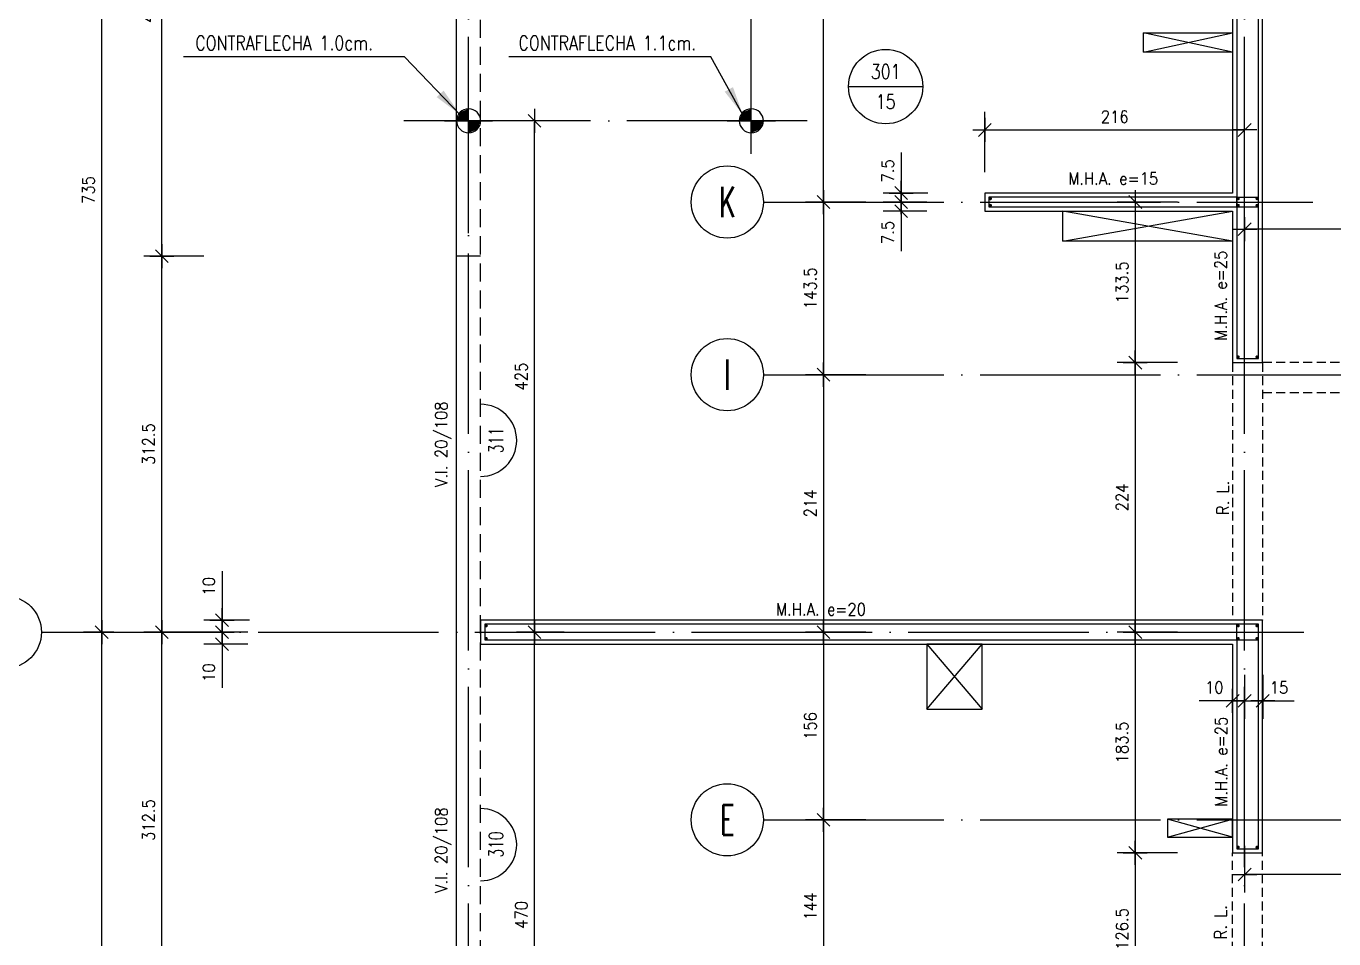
# Model space of a CAD drawing. Extents: x 2734 to 11344, y 4059 to 11529.
# Drawn here: x 3334 to 4421, y 5429 to 6187 of the extents above; entities that cross this region are included whole.
import ezdxf
from ezdxf.enums import TextEntityAlignment as Align

# ---------------------------------------------------------------- set-up
doc = ezdxf.new("R2010")
doc.units = 0
doc.header["$LTSCALE"] = 60
doc.header["$PDMODE"] = 1
for name, pattern in [('EJES', [3, 2.5, -0.25, 0, -0.25]), ('HIDDEN', [0.375, 0.25, -0.125]), ('HIDDEN2', [0.1875, 0.125, -0.0625])]:
    doc.linetypes.add(name, pattern=pattern)
doc.layers.get('0').update_dxf_attribs({"linetype": 'CONTINUOUS'})
doc.layers.get('DEFPOINTS').update_dxf_attribs({"linetype": 'CONTINUOUS'})
for name, color, linetype in [('COTAS', 3, 'CONTINUOUS'), ('CRUCES', 9, 'CONTINUOUS'), ('EJES', 1, 'EJES'), ('MALLA', 1, 'CONTINUOUS'), ('MUROS', 4, 'CONTINUOUS'), ('REFUERZOS', 3, 'HIDDEN2'), ('SHAFT', 1, 'CONTINUOUS'), ('TEXTO', 3, 'CONTINUOUS'), ('TEXTOS', 2, 'CONTINUOUS'), ('VIGAS', 2, 'CONTINUOUS')]:
    doc.layers.add(name, color=color, linetype=linetype)
doc.layers.add('RLA-LOSAS', color=3, linetype='CONTINUOUS', lineweight=9)
doc.styles.add('COTAS', font='romans.shx', dxfattribs={"width": 0.9})
doc.styles.add('ROMANS', font='romans.shx', dxfattribs={"width": 0.9, "height": 10})
doc.dimstyles.new('50', dxfattribs={"dimtxt": 10, "dimasz": 1, "dimexe": 15, "dimexo": 0, "dimgap": 6, "dimtad": 1, "dimdec": 8, "dimdsep": 46, "dimtxsty": 'COTAS', "dimblk": '$COTA$', "dimcen": 0.09, "dimdle": 10, "dimclrd": 256, "dimclre": 256, "dimclrt": 2, "dimadec": 0, "dimazin": 0, "dimtfac": 1, "dimtdec": 8, "dimtmove": 0, "dimatfit": 2, "dimfxl": 35, "dimfxlon": 1, "dimtolj": 1, "dimarcsym": 0})
doc.dimstyles.new('50$7', dxfattribs={"dimtxt": 10, "dimasz": 12, "dimexe": 15, "dimexo": 0, "dimgap": 6, "dimtad": 1, "dimdec": 3, "dimdsep": 46, "dimtxsty": 'COTAS', "dimblk": '$COTA$', "dimcen": 0.09, "dimdle": 10, "dimclrd": 256, "dimclre": 256, "dimclrt": 2, "dimadec": 0, "dimazin": 0, "dimtfac": 1, "dimtdec": 3, "dimtmove": 0, "dimatfit": 2, "dimfxl": 35, "dimfxlon": 1, "dimtolj": 1, "dimarcsym": 0})

# ---------------------------------------------------------------- blocks, each defined once
blk = doc.blocks.new('$COTA$')
at = {"layer": 'COTAS'}
for p, q in [((0, -10), (0, 10)), ((5.303, 5.303), (-5.303, -5.303)), ((10, 0), (-10, 0))]:
    blk.add_line(p, q, dxfattribs=at)
blk = doc.blocks.new('*D15')
at = {"layer": 'COTAS', "lineweight": -2, "transparency": 16777216}
for p, q in [((3396.5, 5683.7), (3411.5, 5683.7)), ((3396.5, 4863.7), (3396.5, 5682.7)), ((3396.5, 4862.7), (3381.5, 4862.7))]:
    blk.add_line(p, q, dxfattribs=at)
at = {"layer": 'DEFPOINTS', "color": 0, "transparency": 16777216}
for p in [(3396.5, 5683.7), (3396.5, 5683.7), (3396.5, 4862.7)]:
    blk.add_point(p, dxfattribs=at)
at = {"layer": 'COTAS', "lineweight": -2, "transparency": 16777216}
for p, rotation in [((3396.5, 5683.7), 90), ((3396.5, 4862.7), 270)]:
    blk.add_blockref('$COTA$', p, dxfattribs=dict(at, rotation=rotation))
at = {"layer": 'COTAS', "color": 2, "transparency": 16777216, "insert": (3385.5, 5273.2), "char_height": 10, "attachment_point": 5, "rotation": 90, "style": 'COTAS'}
blk.add_mtext('\\A1;821', dxfattribs=at)
blk = doc.blocks.new('*D16')
at = {"layer": 'COTAS', "lineweight": -2, "transparency": 16777216}
for p, q in [((3396.5, 6418.7), (3381.5, 6418.7)), ((3396.5, 5684.7), (3396.5, 6417.7)), ((3396.5, 5683.7), (3381.5, 5683.7))]:
    blk.add_line(p, q, dxfattribs=at)
at = {"layer": 'DEFPOINTS', "color": 0, "transparency": 16777216}
for p in [(3396.5, 6418.7), (3396.5, 6418.7), (3396.5, 5683.7)]:
    blk.add_point(p, dxfattribs=at)
at = {"layer": 'COTAS', "lineweight": -2, "transparency": 16777216}
for p, rotation in [((3396.5, 6418.7), 90), ((3396.5, 5683.7), 270)]:
    blk.add_blockref('$COTA$', p, dxfattribs=dict(at, rotation=rotation))
at = {"layer": 'COTAS', "color": 2, "transparency": 16777216, "insert": (3385.5, 6051.2), "char_height": 10, "attachment_point": 5, "rotation": 90, "style": 'COTAS'}
blk.add_mtext('\\A1;735', dxfattribs=at)
blk = doc.blocks.new('*D37')
at = {"layer": 'COTAS', "lineweight": -2, "transparency": 16777216}
for p, q in [((4130.5, 6066.1), (4130.5, 6116.1)), ((4346.5, 6066.1), (4346.5, 6116.1)), ((4131.5, 6101.1), (4345.5, 6101.1))]:
    blk.add_line(p, q, dxfattribs=at)
at = {"layer": 'DEFPOINTS', "color": 0, "transparency": 16777216}
for p in [(4346.5, 6101.1), (4130.5, 6048.7), (4346.5, 6048.7)]:
    blk.add_point(p, dxfattribs=at)
at = {"layer": 'COTAS', "lineweight": -2, "transparency": 16777216, "rotation": 180}
blk.add_blockref('$COTA$', (4130.5, 6101.1), dxfattribs=at)
at = {"layer": 'COTAS', "lineweight": -2, "transparency": 16777216}
blk.add_blockref('$COTA$', (4346.5, 6101.1), dxfattribs=at)
at = {"layer": 'COTAS', "color": 2, "transparency": 16777216, "insert": (4238.5, 6112.1), "char_height": 10, "attachment_point": 5, "style": 'COTAS'}
blk.add_mtext('\\A1;216', dxfattribs=at)
blk = doc.blocks.new('*D49')
at = {"layer": 'COTAS', "lineweight": -2, "transparency": 16777216}
for p, q in [((4290.6, 6041.2), (4240.6, 6041.2)), ((4255.6, 6040.2), (4255.6, 5908.7)), ((4290.6, 5907.7), (4240.6, 5907.7))]:
    blk.add_line(p, q, dxfattribs=at)
at = {"layer": 'DEFPOINTS', "color": 0, "transparency": 16777216}
for p in [(4306.1, 6041.2), (4255.6, 5907.7), (4303.6, 5907.7)]:
    blk.add_point(p, dxfattribs=at)
at = {"layer": 'COTAS', "lineweight": -2, "transparency": 16777216}
for p, rotation in [((4255.6, 6041.2), 90), ((4255.6, 5907.7), 270)]:
    blk.add_blockref('$COTA$', p, dxfattribs=dict(at, rotation=rotation))
at = {"layer": 'COTAS', "color": 2, "transparency": 16777216, "insert": (4244.6, 5974.5), "char_height": 10, "attachment_point": 5, "rotation": 90, "style": 'COTAS'}
blk.add_mtext('\\A1;133.5', dxfattribs=at)
blk = doc.blocks.new('*D50')
at = {"layer": 'COTAS', "lineweight": -2, "transparency": 16777216}
for p, q in [((4290.6, 5907.7), (4240.6, 5907.7)), ((4255.6, 5906.7), (4255.6, 5684.7)), ((4290.6, 5683.7), (4240.6, 5683.7))]:
    blk.add_line(p, q, dxfattribs=at)
at = {"layer": 'DEFPOINTS', "color": 0, "transparency": 16777216}
for p in [(4303.6, 5907.7), (4255.6, 5683.7), (4303.6, 5683.7)]:
    blk.add_point(p, dxfattribs=at)
at = {"layer": 'COTAS', "lineweight": -2, "transparency": 16777216}
for p, rotation in [((4255.6, 5907.7), 90), ((4255.6, 5683.7), 270)]:
    blk.add_blockref('$COTA$', p, dxfattribs=dict(at, rotation=rotation))
at = {"layer": 'COTAS', "color": 2, "transparency": 16777216, "insert": (4244.6, 5795.7), "char_height": 10, "attachment_point": 5, "rotation": 90, "style": 'COTAS'}
blk.add_mtext('\\A1;224', dxfattribs=at)
blk = doc.blocks.new('*D51')
at = {"layer": 'COTAS', "lineweight": -2, "transparency": 16777216}
for p, q in [((4290.6, 5683.7), (4240.6, 5683.7)), ((4255.6, 5682.7), (4255.6, 5501.2)), ((4290.6, 5500.2), (4240.6, 5500.2))]:
    blk.add_line(p, q, dxfattribs=at)
at = {"layer": 'DEFPOINTS', "color": 0, "transparency": 16777216}
for p in [(4303.6, 5683.7), (4255.6, 5500.2), (4303.6, 5500.2)]:
    blk.add_point(p, dxfattribs=at)
at = {"layer": 'COTAS', "lineweight": -2, "transparency": 16777216}
for p, rotation in [((4255.6, 5683.7), 90), ((4255.6, 5500.2), 270)]:
    blk.add_blockref('$COTA$', p, dxfattribs=dict(at, rotation=rotation))
at = {"layer": 'COTAS', "color": 2, "transparency": 16777216, "insert": (4244.6, 5592), "char_height": 10, "attachment_point": 5, "rotation": 90, "style": 'COTAS'}
blk.add_mtext('\\A1;183.5', dxfattribs=at)
blk = doc.blocks.new('*D52')
at = {"layer": 'COTAS', "lineweight": -2, "transparency": 16777216}
for p, q in [((4290.6, 5500.2), (4240.6, 5500.2)), ((4255.6, 5499.2), (4255.6, 5374.7)), ((4290.6, 5373.7), (4240.6, 5373.7))]:
    blk.add_line(p, q, dxfattribs=at)
at = {"layer": 'DEFPOINTS', "color": 0, "transparency": 16777216}
for p in [(4303.6, 5500.2), (4255.6, 5373.7), (4303.6, 5373.7)]:
    blk.add_point(p, dxfattribs=at)
at = {"layer": 'COTAS', "lineweight": -2, "transparency": 16777216}
for p, rotation in [((4255.6, 5500.2), 90), ((4255.6, 5373.7), 270)]:
    blk.add_blockref('$COTA$', p, dxfattribs=dict(at, rotation=rotation))
at = {"layer": 'COTAS', "color": 2, "transparency": 16777216, "insert": (4244.6, 5437), "char_height": 10, "attachment_point": 5, "rotation": 90, "style": 'COTAS'}
blk.add_mtext('\\A1;126.5', dxfattribs=at)
blk = doc.blocks.new('*D84')
at = {"layer": 'COTAS', "lineweight": -2, "transparency": 16777216}
for p, q in [((3481.5, 5683.7), (3431.5, 5683.7)), ((3446.5, 5372.2), (3446.5, 5682.7)), ((3481.5, 5371.2), (3431.5, 5371.2))]:
    blk.add_line(p, q, dxfattribs=at)
at = {"layer": 'DEFPOINTS', "color": 0, "transparency": 16777216}
for p in [(3446.5, 5683.7), (3691.5, 5683.7), (3691.5, 5371.2)]:
    blk.add_point(p, dxfattribs=at)
at = {"layer": 'COTAS', "lineweight": -2, "transparency": 16777216}
for p, rotation in [((3446.5, 5683.7), 90), ((3446.5, 5371.2), 270)]:
    blk.add_blockref('$COTA$', p, dxfattribs=dict(at, rotation=rotation))
at = {"layer": 'COTAS', "color": 2, "transparency": 16777216, "insert": (3435.5, 5527.5), "char_height": 10, "attachment_point": 5, "rotation": 90, "style": 'COTAS'}
blk.add_mtext('\\A1;312.5', dxfattribs=at)
blk = doc.blocks.new('*D85')
at = {"layer": 'COTAS', "lineweight": -2, "transparency": 16777216}
for p, q in [((3481.5, 5996.2), (3431.5, 5996.2)), ((3446.5, 5684.7), (3446.5, 5995.2)), ((3481.5, 5683.7), (3431.5, 5683.7))]:
    blk.add_line(p, q, dxfattribs=at)
at = {"layer": 'DEFPOINTS', "color": 0, "transparency": 16777216}
for p in [(3446.5, 5996.2), (3691.5, 5996.2), (3691.5, 5683.7)]:
    blk.add_point(p, dxfattribs=at)
at = {"layer": 'COTAS', "lineweight": -2, "transparency": 16777216}
for p, rotation in [((3446.5, 5996.2), 90), ((3446.5, 5683.7), 270)]:
    blk.add_blockref('$COTA$', p, dxfattribs=dict(at, rotation=rotation))
at = {"layer": 'COTAS', "color": 2, "transparency": 16777216, "insert": (3435.5, 5840), "char_height": 10, "attachment_point": 5, "rotation": 90, "style": 'COTAS'}
blk.add_mtext('\\A1;312.5', dxfattribs=at)
blk = doc.blocks.new('*D86')
at = {"layer": 'COTAS', "lineweight": -2, "transparency": 16777216}
for p, q in [((3481.5, 6418.7), (3431.5, 6418.7)), ((3446.5, 5997.2), (3446.5, 6417.7)), ((3481.5, 5996.2), (3431.5, 5996.2))]:
    blk.add_line(p, q, dxfattribs=at)
at = {"layer": 'DEFPOINTS', "color": 0, "transparency": 16777216}
for p in [(3446.5, 6418.7), (3691.5, 6418.7), (3691.5, 5996.2)]:
    blk.add_point(p, dxfattribs=at)
at = {"layer": 'COTAS', "lineweight": -2, "transparency": 16777216}
for p, rotation in [((3446.5, 6418.7), 90), ((3446.5, 5996.2), 270)]:
    blk.add_blockref('$COTA$', p, dxfattribs=dict(at, rotation=rotation))
at = {"layer": 'COTAS', "color": 2, "transparency": 16777216, "insert": (3435.5, 6207.5), "char_height": 10, "attachment_point": 5, "rotation": 90, "style": 'COTAS'}
blk.add_mtext('\\A1;422.5', dxfattribs=at)
blk = doc.blocks.new('*D114')
at = {"layer": 'COTAS', "lineweight": -2, "transparency": 16777216}
for p, q in [((4082.3, 6041.2), (4045.9, 6041.2)), ((4082.3, 6033.7), (4045.9, 6033.7)), ((4060.9, 6042.2), (4060.9, 6043.2)), ((4060.9, 6041.2), (4060.9, 6033.7)), ((4060.9, 6032.7), (4060.9, 6000.5))]:
    blk.add_line(p, q, dxfattribs=at)
at = {"layer": 'DEFPOINTS', "color": 0, "transparency": 16777216}
for p in [(4060.9, 6041.2), (4082.3, 6041.2), (4082.3, 6033.7)]:
    blk.add_point(p, dxfattribs=at)
at = {"layer": 'COTAS', "lineweight": -2, "transparency": 16777216}
for p, rotation in [((4060.9, 6041.2), 270), ((4060.9, 6033.7), 90)]:
    blk.add_blockref('$COTA$', p, dxfattribs=dict(at, rotation=rotation))
at = {"layer": 'COTAS', "color": 2, "transparency": 16777216, "insert": (4049.9, 6015.9), "char_height": 10, "attachment_point": 5, "rotation": 90, "style": 'COTAS'}
blk.add_mtext('\\A1;7.5', dxfattribs=at)
blk = doc.blocks.new('*D115')
at = {"layer": 'COTAS', "lineweight": -2, "transparency": 16777216}
for p, q in [((4060.9, 6082.5), (4060.9, 6048.7)), ((4083.1, 6048.7), (4045.9, 6048.7)), ((4060.9, 6049.7), (4060.9, 6050.7)), ((4060.9, 6041.2), (4060.9, 6048.7)), ((4060.9, 6041.2), (4060.9, 6048.7)), ((4082.3, 6041.2), (4045.9, 6041.2)), ((4060.9, 6040.2), (4060.9, 6039.2))]:
    blk.add_line(p, q, dxfattribs=at)
at = {"layer": 'DEFPOINTS', "color": 0, "transparency": 16777216}
for p in [(4060.9, 6048.7), (4083.1, 6048.7), (4082.3, 6041.2)]:
    blk.add_point(p, dxfattribs=at)
at = {"layer": 'COTAS', "lineweight": -2, "transparency": 16777216}
for p, rotation in [((4060.9, 6048.7), 270), ((4060.9, 6041.2), 90)]:
    blk.add_blockref('$COTA$', p, dxfattribs=dict(at, rotation=rotation))
at = {"layer": 'COTAS', "color": 2, "transparency": 16777216, "insert": (4049.9, 6067.1), "char_height": 10, "attachment_point": 5, "rotation": 90, "style": 'COTAS'}
blk.add_mtext('\\A1;7.5', dxfattribs=at)
blk = doc.blocks.new('*D122')
at = {"layer": 'COTAS', "lineweight": -2, "transparency": 16777216}
for p, q in [((3496.5, 5684.7), (3496.5, 5685.7)), ((3517.9, 5683.7), (3481.5, 5683.7)), ((3496.5, 5683.7), (3496.5, 5673.7)), ((3517.9, 5673.7), (3481.5, 5673.7)), ((3496.5, 5672.7), (3496.5, 5637.5))]:
    blk.add_line(p, q, dxfattribs=at)
at = {"layer": 'DEFPOINTS', "color": 0, "transparency": 16777216}
for p in [(3496.5, 5683.7), (3517.9, 5683.7), (3517.9, 5673.7)]:
    blk.add_point(p, dxfattribs=at)
at = {"layer": 'COTAS', "lineweight": -2, "transparency": 16777216}
for p, rotation in [((3496.5, 5683.7), 270), ((3496.5, 5673.7), 90)]:
    blk.add_blockref('$COTA$', p, dxfattribs=dict(at, rotation=rotation))
at = {"layer": 'COTAS', "color": 2, "transparency": 16777216, "insert": (3485.5, 5650.1), "char_height": 10, "attachment_point": 5, "rotation": 90, "style": 'COTAS'}
blk.add_mtext('\\A1;10', dxfattribs=at)
blk = doc.blocks.new('*D123')
at = {"layer": 'COTAS', "lineweight": -2, "transparency": 16777216}
for p, q in [((3496.5, 5734.4), (3496.5, 5693.7)), ((3496.5, 5694.7), (3496.5, 5695.7)), ((3519.3, 5693.7), (3481.5, 5693.7)), ((3496.5, 5683.7), (3496.5, 5693.7)), ((3496.5, 5683.7), (3496.5, 5693.7)), ((3517.9, 5683.7), (3481.5, 5683.7)), ((3496.5, 5682.7), (3496.5, 5681.7))]:
    blk.add_line(p, q, dxfattribs=at)
at = {"layer": 'DEFPOINTS', "color": 0, "transparency": 16777216}
for p in [(3496.5, 5693.7), (3519.3, 5693.7), (3517.9, 5683.7)]:
    blk.add_point(p, dxfattribs=at)
at = {"layer": 'COTAS', "lineweight": -2, "transparency": 16777216}
for p, rotation in [((3496.5, 5693.7), 270), ((3496.5, 5683.7), 90)]:
    blk.add_blockref('$COTA$', p, dxfattribs=dict(at, rotation=rotation))
at = {"layer": 'COTAS', "color": 2, "transparency": 16777216, "insert": (3485.5, 5721.8), "char_height": 10, "attachment_point": 5, "rotation": 90, "style": 'COTAS'}
blk.add_mtext('\\A1;10', dxfattribs=at)
blk = doc.blocks.new('$EJE$')
at = {"color": 6}
blk.add_circle((0, 0), 30, dxfattribs=at)
at = {"color": 6, "style": 'COTAS', "width": 0.6}
blk.add_attdef('EJE', text='', height=25, dxfattribs=at).set_placement((0, 0), align=Align.MIDDLE)
blk = doc.blocks.new('*D147')
at = {"layer": 'COTAS', "lineweight": -2, "transparency": 16777216}
for p, q in [((4346.5, 5983.7), (4346.5, 6033.7)), ((4526.5, 5983.7), (4526.5, 6033.7)), ((4525.5, 6018.7), (4347.5, 6018.7))]:
    blk.add_line(p, q, dxfattribs=at)
at = {"layer": 'DEFPOINTS', "color": 0, "transparency": 16777216}
for p in [(4346.5, 6018.7), (4346.5, 5974.4), (4526.5, 5974.4)]:
    blk.add_point(p, dxfattribs=at)
at = {"layer": 'COTAS', "lineweight": -2, "transparency": 16777216, "rotation": 180}
blk.add_blockref('$COTA$', (4346.5, 6018.7), dxfattribs=at)
at = {"layer": 'COTAS', "lineweight": -2, "transparency": 16777216}
blk.add_blockref('$COTA$', (4526.5, 6018.7), dxfattribs=at)
at = {"layer": 'COTAS', "color": 2, "transparency": 16777216, "insert": (4436.5, 6029.7), "char_height": 10, "attachment_point": 5, "style": 'COTAS'}
blk.add_mtext('\\A1;180', dxfattribs=at)
blk = doc.blocks.new('*D152')
at = {"layer": 'COTAS', "lineweight": -2, "transparency": 16777216}
for p, q in [((4346.5, 5506.1), (4346.5, 5467.3)), ((4671.5, 5498.7), (4671.5, 5467.3)), ((4670.5, 5482.3), (4347.5, 5482.3))]:
    blk.add_line(p, q, dxfattribs=at)
at = {"layer": 'DEFPOINTS', "color": 0, "transparency": 16777216}
for p in [(4346.5, 5506.1), (4671.5, 5498.7), (4346.5, 5482.3)]:
    blk.add_point(p, dxfattribs=at)
at = {"layer": 'COTAS', "lineweight": -2, "transparency": 16777216, "rotation": 180}
blk.add_blockref('$COTA$', (4346.5, 5482.3), dxfattribs=at)
at = {"layer": 'COTAS', "lineweight": -2, "transparency": 16777216}
blk.add_blockref('$COTA$', (4671.5, 5482.3), dxfattribs=at)
at = {"layer": 'COTAS', "color": 2, "transparency": 16777216, "insert": (4509, 5493.3), "char_height": 10, "attachment_point": 5, "style": 'COTAS'}
blk.add_mtext('\\A1;325', dxfattribs=at)
blk = doc.blocks.new('*D179')
at = {"layer": 'COTAS', "lineweight": -2, "transparency": 16777216}
for p, q in [((3996.5, 6418.7), (3981.5, 6418.7)), ((3996.5, 6042.2), (3996.5, 6417.7)), ((3996.5, 6041.2), (3981.5, 6041.2))]:
    blk.add_line(p, q, dxfattribs=at)
at = {"layer": 'DEFPOINTS', "color": 0, "transparency": 16777216}
for p in [(3996.5, 6418.7), (3996.5, 6418.7), (3996.5, 6041.2)]:
    blk.add_point(p, dxfattribs=at)
at = {"layer": 'COTAS', "lineweight": -2, "transparency": 16777216}
for p, rotation in [((3996.5, 6418.7), 90), ((3996.5, 6041.2), 270)]:
    blk.add_blockref('$COTA$', p, dxfattribs=dict(at, rotation=rotation))
at = {"layer": 'COTAS', "color": 2, "transparency": 16777216, "insert": (3985.5, 6230), "char_height": 10, "attachment_point": 5, "rotation": 90, "style": 'COTAS'}
blk.add_mtext('\\A1;377.5', dxfattribs=at)
blk = doc.blocks.new('*D181')
at = {"layer": 'COTAS', "lineweight": -2, "transparency": 16777216}
for p, q in [((4031.5, 6041.2), (3981.5, 6041.2)), ((3996.5, 6040.2), (3996.5, 5898.7)), ((4031.5, 5897.7), (3981.5, 5897.7))]:
    blk.add_line(p, q, dxfattribs=at)
at = {"layer": 'DEFPOINTS', "color": 0, "transparency": 16777216}
for p in [(4071, 6041.2), (3996.5, 5897.7), (4071, 5897.7)]:
    blk.add_point(p, dxfattribs=at)
at = {"layer": 'COTAS', "lineweight": -2, "transparency": 16777216}
for p, rotation in [((3996.5, 6041.2), 90), ((3996.5, 5897.7), 270)]:
    blk.add_blockref('$COTA$', p, dxfattribs=dict(at, rotation=rotation))
at = {"layer": 'COTAS', "color": 2, "transparency": 16777216, "insert": (3985.5, 5969.5), "char_height": 10, "attachment_point": 5, "rotation": 90, "style": 'COTAS'}
blk.add_mtext('\\A1;143.5', dxfattribs=at)
blk = doc.blocks.new('*D182')
at = {"layer": 'COTAS', "lineweight": -2, "transparency": 16777216}
for p, q in [((4031.5, 5897.7), (3981.5, 5897.7)), ((3996.5, 5896.7), (3996.5, 5684.7)), ((4031.5, 5683.7), (3981.5, 5683.7))]:
    blk.add_line(p, q, dxfattribs=at)
at = {"layer": 'DEFPOINTS', "color": 0, "transparency": 16777216}
for p in [(4071, 5897.7), (3996.5, 5683.7), (4071, 5683.7)]:
    blk.add_point(p, dxfattribs=at)
at = {"layer": 'COTAS', "lineweight": -2, "transparency": 16777216}
for p, rotation in [((3996.5, 5897.7), 90), ((3996.5, 5683.7), 270)]:
    blk.add_blockref('$COTA$', p, dxfattribs=dict(at, rotation=rotation))
at = {"layer": 'COTAS', "color": 2, "transparency": 16777216, "insert": (3985.5, 5790.7), "char_height": 10, "attachment_point": 5, "rotation": 90, "style": 'COTAS'}
blk.add_mtext('\\A1;214', dxfattribs=at)
blk = doc.blocks.new('*D183')
at = {"layer": 'COTAS', "lineweight": -2, "transparency": 16777216}
for p, q in [((4031.5, 5683.7), (3981.5, 5683.7)), ((3996.5, 5682.7), (3996.5, 5528.7)), ((4031.5, 5527.7), (3981.5, 5527.7))]:
    blk.add_line(p, q, dxfattribs=at)
at = {"layer": 'DEFPOINTS', "color": 0, "transparency": 16777216}
for p in [(4071, 5683.7), (3996.5, 5527.7), (4071, 5527.7)]:
    blk.add_point(p, dxfattribs=at)
at = {"layer": 'COTAS', "lineweight": -2, "transparency": 16777216}
for p, rotation in [((3996.5, 5683.7), 90), ((3996.5, 5527.7), 270)]:
    blk.add_blockref('$COTA$', p, dxfattribs=dict(at, rotation=rotation))
at = {"layer": 'COTAS', "color": 2, "transparency": 16777216, "insert": (3985.5, 5605.7), "char_height": 10, "attachment_point": 5, "rotation": 90, "style": 'COTAS'}
blk.add_mtext('\\A1;156', dxfattribs=at)
blk = doc.blocks.new('*D184')
at = {"layer": 'COTAS', "lineweight": -2, "transparency": 16777216}
for p, q in [((4031.5, 5527.7), (3981.5, 5527.7)), ((3996.5, 5526.7), (3996.5, 5384.7)), ((4031.5, 5383.7), (3981.5, 5383.7))]:
    blk.add_line(p, q, dxfattribs=at)
at = {"layer": 'DEFPOINTS', "color": 0, "transparency": 16777216}
for p in [(4071, 5527.7), (3996.5, 5383.7), (4071, 5383.7)]:
    blk.add_point(p, dxfattribs=at)
at = {"layer": 'COTAS', "lineweight": -2, "transparency": 16777216}
for p, rotation in [((3996.5, 5527.7), 90), ((3996.5, 5383.7), 270)]:
    blk.add_blockref('$COTA$', p, dxfattribs=dict(at, rotation=rotation))
at = {"layer": 'COTAS', "color": 2, "transparency": 16777216, "insert": (3985.5, 5455.7), "char_height": 10, "attachment_point": 5, "rotation": 90, "style": 'COTAS'}
blk.add_mtext('\\A1;144', dxfattribs=at)
blk = doc.blocks.new('*D215')
at = {"layer": 'COTAS', "lineweight": -2, "transparency": 16777216}
for p, q in [((4336.5, 5648.2), (4336.5, 5611.7)), ((4346.5, 5648.2), (4346.5, 5611.7)), ((4335.5, 5626.7), (4308.6, 5626.7)), ((4346.5, 5626.7), (4336.5, 5626.7)), ((4347.5, 5626.7), (4348.5, 5626.7))]:
    blk.add_line(p, q, dxfattribs=at)
at = {"layer": 'DEFPOINTS', "color": 0, "transparency": 16777216}
for p in [(4336.5, 5648.2), (4346.5, 5648.2), (4346.5, 5626.7)]:
    blk.add_point(p, dxfattribs=at)
at = {"layer": 'COTAS', "lineweight": -2, "transparency": 16777216}
blk.add_blockref('$COTA$', (4336.5, 5626.7), dxfattribs=at)
at = {"layer": 'COTAS', "lineweight": -2, "transparency": 16777216, "rotation": 180}
blk.add_blockref('$COTA$', (4346.5, 5626.7), dxfattribs=at)
at = {"layer": 'COTAS', "color": 2, "transparency": 16777216, "insert": (4321.2, 5637.7), "char_height": 10, "attachment_point": 5, "style": 'COTAS'}
blk.add_mtext('\\A1;10', dxfattribs=at)
blk = doc.blocks.new('*D216')
at = {"layer": 'COTAS', "lineweight": -2, "transparency": 16777216}
for p, q in [((4346.5, 5648.2), (4346.5, 5611.7)), ((4361.5, 5648.2), (4361.5, 5611.7)), ((4347.5, 5626.7), (4360.5, 5626.7)), ((4361.5, 5626.7), (4387.7, 5626.7))]:
    blk.add_line(p, q, dxfattribs=at)
at = {"layer": 'DEFPOINTS', "color": 0, "transparency": 16777216}
for p in [(4346.5, 5648.2), (4361.5, 5648.2), (4346.5, 5626.7)]:
    blk.add_point(p, dxfattribs=at)
at = {"layer": 'COTAS', "lineweight": -2, "transparency": 16777216, "rotation": 180}
blk.add_blockref('$COTA$', (4346.5, 5626.7), dxfattribs=at)
at = {"layer": 'COTAS', "lineweight": -2, "transparency": 16777216}
blk.add_blockref('$COTA$', (4361.5, 5626.7), dxfattribs=at)
at = {"layer": 'COTAS', "color": 2, "transparency": 16777216, "insert": (4375.1, 5637.7), "char_height": 10, "attachment_point": 5, "style": 'COTAS'}
blk.add_mtext('\\A1;15', dxfattribs=at)
blk = doc.blocks.new('LOSA')
at = {"color": 6, "linetype": 'Continuous'}
blk.add_line((-30.9, 0), (30.9, 0), dxfattribs=at)
at = {"color": 3, "linetype": 'Continuous'}
blk.add_circle((0, 0), 30.9, dxfattribs=at)
at = {"color": 2, "style": 'COTAS', "width": 0.8}
for tag, p in [('NUMERO', (0, 12.5)), ('E', (0, -12.5))]:
    blk.add_attdef(tag, text='', height=12, dxfattribs=at).set_placement(p, align=Align.MIDDLE)
at = {"layer": 'RLA-LOSAS', "style": 'COTAS', "flags": 1}
blk.add_attdef('DIRVER', text='', height=8.09, rotation=90, dxfattribs=at).set_placement((-30.5, 40), align=Align.MIDDLE)
at = {"layer": 'RLA-LOSAS', "linetype": 'ByBlock', "style": 'COTAS', "flags": 1}
blk.add_attdef('CUAVER', text='', height=8.09, rotation=90, dxfattribs=at).set_placement((-49.7, -4.9), align=Align.MIDDLE)
at = {"layer": 'RLA-LOSAS', "style": 'COTAS', "flags": 1}
blk.add_attdef('DIRHOR', text='', height=8.09, dxfattribs=at).set_placement((37.9, -29.3), align=Align.MIDDLE)
at = {"layer": 'RLA-LOSAS', "linetype": 'ByBlock', "style": 'COTAS', "flags": 1}
blk.add_attdef('CUAHOR', text='', height=8.09, dxfattribs=at).set_placement((-9.4, -47.7), align=Align.MIDDLE)
at = {"layer": 'RLA-LOSAS', "style": 'COTAS', "width": 0.7, "flags": 1}
blk.add_attdef('CONTRAFLECHA', text='', height=10, dxfattribs=at).set_placement((0, -67.5), align=Align.MIDDLE)
blk = doc.blocks.new('$VIGA$')
at = {"color": 2}
blk.add_arc((0, 0), 30, 180, 0, dxfattribs=at)
at = {"color": 3, "style": 'COTAS', "width": 0.7}
blk.add_attdef('NUMERO', text='', height=12, rotation=360, dxfattribs=at).set_placement((0.1, -12.8), align=Align.MIDDLE)
blk = doc.blocks.new('*U249')
at = {"layer": 'TEXTO', "linetype": 'Continuous'}
for points in [[(-0.1, 0), (0, 0), (-0.071, 0.071)], [(0, 0.1), (-0.071, 0.071), (0, 0)], [(0.1, 0), (0, 0), (0.071, -0.071)], [(0, -0.1), (0.071, -0.071), (0, 0)]]:
    blk.add_solid(points, dxfattribs=at)
blk = doc.blocks.new('PUNTO')
at = {"layer": 'TEXTO', "color": 3, "linetype": 'Continuous'}
for p, q in [((0, -0.2), (0, 0.2)), ((-0.2, 0), (0.2, 0))]:
    blk.add_line(p, q, dxfattribs=at)
blk.add_circle((0, 0), 0.1, dxfattribs=at)
blk.add_blockref('*U249', (0, 0), dxfattribs=at)
blk = doc.blocks.new('*D254')
at = {"layer": 'COTAS', "lineweight": -2, "transparency": 16777216}
for p, q in [((3780.9, 6108.7), (3741.3, 6108.7)), ((3756.3, 5684.7), (3756.3, 6107.7)), ((3780.9, 5683.7), (3741.3, 5683.7))]:
    blk.add_line(p, q, dxfattribs=at)
at = {"layer": 'DEFPOINTS', "color": 0, "transparency": 16777216}
for p in [(3756.3, 6108.7), (3780.9, 6108.7), (3780.9, 5683.7)]:
    blk.add_point(p, dxfattribs=at)
at = {"layer": 'COTAS', "lineweight": -2, "transparency": 16777216}
for p, rotation in [((3756.3, 6108.7), 90), ((3756.3, 5683.7), 270)]:
    blk.add_blockref('$COTA$', p, dxfattribs=dict(at, rotation=rotation))
at = {"layer": 'COTAS', "color": 2, "transparency": 16777216, "insert": (3745.3, 5896.2), "char_height": 10, "attachment_point": 5, "rotation": 90, "style": 'COTAS'}
blk.add_mtext('\\A1;425', dxfattribs=at)
blk = doc.blocks.new('*D255')
at = {"layer": 'COTAS', "lineweight": -2, "transparency": 16777216}
for p, q in [((3780.9, 5683.7), (3741.3, 5683.7)), ((3756.3, 5214.7), (3756.3, 5682.7)), ((3780.9, 5213.7), (3741.3, 5213.7))]:
    blk.add_line(p, q, dxfattribs=at)
at = {"layer": 'DEFPOINTS', "color": 0, "transparency": 16777216}
for p in [(3756.3, 5683.7), (3780.9, 5683.7), (3780.9, 5213.7)]:
    blk.add_point(p, dxfattribs=at)
at = {"layer": 'COTAS', "lineweight": -2, "transparency": 16777216}
for p, rotation in [((3756.3, 5683.7), 90), ((3756.3, 5213.7), 270)]:
    blk.add_blockref('$COTA$', p, dxfattribs=dict(at, rotation=rotation))
at = {"layer": 'COTAS', "color": 2, "transparency": 16777216, "insert": (3745.3, 5448.7), "char_height": 10, "attachment_point": 5, "rotation": 90, "style": 'COTAS'}
blk.add_mtext('\\A1;470', dxfattribs=at)

msp = doc.modelspace()

# ---------------------------------------------------------------- linework, layer by layer
at = {"layer": 'CRUCES'}
for p, q in [((4262.45585631, 6165.70691493), (4336.45585631, 6181.70691493)), ((4336.45585631, 6165.70691493), (4262.45585631, 6181.70691493)), ((4195.45585631, 6008.70691493), (4336.45585631, 6033.70691493)), ((4336.45585631, 6008.70691493), (4195.45585631, 6033.70691493)), ((4082.45585631, 5619.70691493), (4128.45585631, 5673.70691493)), ((4082.45585631, 5673.70691493), (4128.45585631, 5619.70691493)), ((4282.45585631, 5513.20691493), (4336.45585631, 5528.20691493)), ((4336.45585631, 5513.20691493), (4282.45585631, 5528.20691493))]:
    msp.add_line(p, q, dxfattribs=at)
at = {"layer": 'EJES'}
msp.add_line((3701.45585631, 6015.19325618), (3701.45585631, 6131.89920116), dxfattribs=at)
for points in [[(3701.45585631, 4407.70691493), (3701.45585631, 6873.70691493)], [(4346.45585631, 4407.70691493), (4346.45585631, 6873.70691493)], [(3936.45585631, 6081.28880886), (3936.45585631, 6268.36167801)], [(3752.84412818, 6108.70691493), (3647.58527107, 6108.70691493)], [(3982.89360136, 6108.70691493), (3647.58527107, 6108.70691493)], [(3946.45585631, 6041.20691493), (4403.0720301, 6041.20691493)], [(3946.45585631, 5897.70691493), (7044.95585631, 5897.70691493)], [(3346.45585631, 5683.70691493), (4395.60286622, 5683.70691493)], [(3946.45585631, 5527.70691493), (7044.95585631, 5527.70691493)]]:
    msp.add_lwpolyline(points, dxfattribs=at)
at = {"layer": 'MALLA'}
for p, q in [((4339.95585631, 6037.20691493), (4339.95585631, 6045.20691493)), ((4339.95585631, 6045.20691493), (4357.95585631, 6045.20691493)), ((4339.95585631, 6045.20691493), (4339.95585631, 6037.20691493)), ((4339.95585631, 6037.20691493), (4357.95585631, 6037.20691493)), ((4339.95585631, 5677.20691493), (4339.95585631, 5690.20691493)), ((4339.95585631, 5677.20691493), (4357.95585631, 5677.20691493))]:
    msp.add_line(p, q, dxfattribs=at)
for points in [[(4133.95585631, 6037.20691493), (4339.95585631, 6037.20691493), (4339.95585631, 5911.20691493), (4357.95585631, 5911.20691493), (4357.95585631, 6425.20691493), (4249.95585631, 6425.20691493), (4249.95585631, 6412.20691493), (4339.95585631, 6412.20691493), (4339.95585631, 6045.20691493), (4133.95585631, 6045.20691493)], [(3714.95585631, 5677.20691493), (4339.95585631, 5677.20691493), (4339.95585631, 5503.70691493), (4357.95585631, 5503.70691493), (4357.95585631, 5690.20691493), (3714.95585631, 5690.20691493)]]:
    msp.add_lwpolyline(points, close=True, dxfattribs=at)
at = {"layer": 'MALLA', "const_width": 1.25}
for points in [[(4134.58085631, 6043.95691493, -1), (4135.83085631, 6043.95691493, -1)], [(4340.58085631, 6043.95691493, -1), (4341.83085631, 6043.95691493, -1)], [(4340.58085631, 6043.95691493, -1), (4341.83085631, 6043.95691493, -1)], [(4356.08085631, 6043.95691493, -1), (4357.33085631, 6043.95691493, -1)], [(4134.58085631, 6038.45691493, -1), (4135.83085631, 6038.45691493, -1)], [(4340.58085631, 6038.45691493, -1), (4341.83085631, 6038.45691493, -1)], [(4340.58085631, 6038.45691493, -1), (4341.83085631, 6038.45691493, -1)], [(4356.08085631, 6038.45691493, -1), (4357.33085631, 6038.45691493, -1)], [(4340.58085631, 5912.45691493, -1), (4341.83085631, 5912.45691493, -1)], [(4356.08085631, 5912.45691493, -1), (4357.33085631, 5912.45691493, -1)], [(3715.58085631, 5688.95691493, -1), (3716.83085631, 5688.95691493, -1)], [(4340.58085631, 5688.95691493, -1), (4341.83085631, 5688.95691493, -1)], [(4356.08085631, 5688.95691493, -1), (4357.33085631, 5688.95691493, -1)], [(3715.58085631, 5678.45691493, -1), (3716.83085631, 5678.45691493, -1)], [(4340.58085631, 5678.45691493, -1), (4341.83085631, 5678.45691493, -1)], [(4356.08085631, 5678.45691493, -1), (4357.33085631, 5678.45691493, -1)], [(4340.58085631, 5504.95691493, -1), (4341.83085631, 5504.95691493, -1)], [(4356.08085631, 5504.95691493, -1), (4357.33085631, 5504.95691493, -1)]]:
    msp.add_lwpolyline(points, format="xyb", close=True, dxfattribs=at)
at = {"layer": 'MUROS'}
for points in [[(4130.45585631, 6033.70691493), (4336.45585631, 6033.70691493), (4336.45585631, 5907.70691493), (4361.45585631, 5907.70691493), (4361.45585631, 6428.70691493), (4246.45585631, 6428.70691493), (4246.45585631, 6408.70691493), (4336.45585631, 6408.70691493), (4336.45585631, 6048.70691493), (4130.45585631, 6048.70691493)], [(3711.45585631, 5673.70691493), (4336.45585631, 5673.70691493), (4336.45585631, 5500.20691493), (4361.45585631, 5500.20691493), (4361.45585631, 5693.70691493), (3711.45585631, 5693.70691493)]]:
    msp.add_lwpolyline(points, close=True, dxfattribs=at)
at = {"layer": 'REFUERZOS'}
for p, q in [((4336.45585631, 5907.70691493), (4336.45585631, 5693.70691493)), ((4361.45585631, 5907.70691493), (4361.45585631, 5693.70691493)), ((4526.45585631, 5907.70691493), (4361.45585631, 5907.70691493)), ((4526.45585631, 5882.70691493), (4361.45585631, 5882.70691493)), ((4336.45585631, 5373.70691493), (4336.45585631, 5500.20691493)), ((4361.45585631, 5373.70691493), (4361.45585631, 5500.20691493))]:
    msp.add_line(p, q, dxfattribs=at)
at = {"layer": 'SHAFT'}
for points in [[(4262.45585631, 6165.70691493), (4262.45585631, 6181.70691493), (4336.45585631, 6181.70691493), (4336.45585631, 6165.70691493)], [(4195.45585631, 6008.70691493), (4195.45585631, 6033.70691493), (4336.45585631, 6033.70691493), (4336.45585631, 6008.70691493)], [(4082.45585631, 5619.70691493), (4128.45585631, 5619.70691493), (4128.45585631, 5673.70691493), (4082.45585631, 5673.70691493)], [(4282.45585631, 5528.20691493), (4282.45585631, 5513.20691493), (4336.45585631, 5513.20691493), (4336.45585631, 5528.20691493)]]:
    msp.add_lwpolyline(points, close=True, dxfattribs=at)
at = {"layer": 'VIGAS'}
for p, q in [((3691.45585631, 4852.70691493), (3691.45585631, 6428.70691493)), ((3711.45585631, 5996.20691493), (3691.45585631, 5996.20691493))]:
    msp.add_line(p, q, dxfattribs=at)
at = {"layer": 'VIGAS', "linetype": 'HIDDEN'}
msp.add_line((3711.45585631, 4872.70691493), (3711.45585631, 6408.70691493), dxfattribs=at)

# ---------------------------------------------------------------- block references
for name, p, values in [('LOSA', (4048.1169627, 6137.1563487), {'NUMERO': '301', 'E': '15'}), ('$EJE$', (3916.45585631, 6041.20691493), {'EJE': 'K'}), ('$EJE$', (3916.45585631, 5897.70691493), {'EJE': 'I'}), ('$EJE$', (3316.45585631, 5683.70691493), {'EJE': 'H'}), ('$EJE$', (3916.45585631, 5527.70691493), {'EJE': 'E'})]:
    msp.add_blockref(name, p).add_auto_attribs(values)
at = {"rotation": 90}
for p, values in [((3711.45585631, 5843.09641829), {'NUMERO': '311'}), ((3711.45585631, 5507.07179929), {'NUMERO': '310'})]:
    msp.add_blockref('$VIGA$', p, dxfattribs=at).add_auto_attribs(values)
at = {"layer": 'TEXTO', "color": 3, "xscale": -100, "yscale": 100, "zscale": 100, "rotation": 270}
for p in [(3701.45585631, 6108.70691493), (3936.45585631, 6108.70691493)]:
    msp.add_blockref('PUNTO', p, dxfattribs=at)

# ---------------------------------------------------------------- texts
at = {"layer": 'TEXTOS', "style": 'ROMANS'}
for s, height, width, p in [('CONTRAFLECHA 1.0cm.', 12, 0.8, (3548.13807099, 6173.42342738)), ('CONTRAFLECHA 1.1cm.', 12, 0.8, (3816.80383393, 6173.42342738)), ('M.H.A. e=15', 10, 0.9, (4237.20585631, 6060.70691493)), ('M.H.A. e=20', 10, 0.9, (3994.32503673, 5702.67154714))]:
    msp.add_text(s, height=height, dxfattribs=dict(at, width=width)).set_placement(p, align=Align.MIDDLE)
at = {"layer": 'TEXTOS', "style": 'ROMANS', "width": 0.9}
for s, p in [('M.H.A. e=25', (4326.67397527, 5963.42556365)), ('V.I. 20/108', (3679.45585631, 5839.93760263)), ('R. L.', (4328.45585631, 5795.31057195)), ('M.H.A. e=25', (4327.03344175, 5576.04829646)), ('V.I. 20/108', (3679.45585631, 5502.52124837)), ('R. L.', (4326.56496398, 5442.60339814))]:
    msp.add_text(s, height=10, rotation=90, dxfattribs=at).set_placement(p, align=Align.MIDDLE)

# ---------------------------------------------------------------- dimensions: what is measured, and where the dimension line sits
at = {"layer": 'COTAS'}
for base, p1, p2, picture, middle in [((3396.4558563143, 6418.7069149326), (3396.4558563143, 5683.7069149326), (3396.4558563143, 6418.7069149326), '*D16', (3385.4558563143, 6051.2069149326)), ((3996.4558563143, 6418.7069149326), (3996.4558563143, 6041.2069149326), (3996.4558563143, 6418.7069149326), '*D179', (3985.4558563143, 6229.9569149326)), ((3756.3064958307, 6108.7069149326), (3780.9308491761, 5683.7069149326), (3780.9308491761, 6108.7069149326), '*D254', (3745.3064958307, 5896.2069149326)), ((3996.4558563143, 5897.7069149326), (4070.963697524, 6041.2069149326), (4070.963697524, 5897.7069149326), '*D181', (3985.4558563143, 5969.4569149326)), ((4255.594967657, 5907.7069149326), (4306.0762887476, 6041.2069149326), (4303.5762887476, 5907.7069149326), '*D49', (4244.594967657, 5974.4569149326)), ((3996.4558563143, 5683.7069149326), (4070.963697524, 5897.7069149326), (4070.963697524, 5683.7069149326), '*D182', (3985.4558563143, 5790.7069149326)), ((3396.4558563143, 5683.7069149326), (3396.4558563143, 4862.7069149326), (3396.4558563143, 5683.7069149326), '*D15', (3385.4558563143, 5273.2069149326)), ((3756.3064958307, 5683.7069149326), (3780.9308491761, 5213.7069149326), (3780.9308491761, 5683.7069149326), '*D255', (3745.3064958307, 5448.7069149326)), ((3996.4558563143, 5527.7069149326), (4070.963697524, 5683.7069149326), (4070.963697524, 5527.7069149326), '*D183', (3985.4558563143, 5605.7069149326)), ((3996.4558563143, 5383.7069149326), (4070.963697524, 5527.7069149326), (4070.963697524, 5383.7069149326), '*D184', (3985.4558563143, 5455.7069149326))]:
    dim = msp.add_linear_dim(base=base, p1=p1, p2=p2, angle=90, dimstyle='50', dxfattribs=at)
    dim.commit()
    dim.dimension.update_dxf_attribs({"geometry": picture, "text_midpoint": middle})
for base, p1, p2, picture, middle in [((3446.4558563143, 6418.7069149326), (3691.4558563143, 5996.2069149326), (3691.4558563143, 6418.7069149326), '*D86', (3435.4558563143, 6207.4569149326)), ((3446.4558563143, 5996.2069149326), (3691.4558563143, 5683.7069149326), (3691.4558563143, 5996.2069149326), '*D85', (3435.4558563143, 5839.9569149326)), ((4255.594967657, 5683.7069149326), (4303.5762887476, 5907.7069149326), (4303.5762887476, 5683.7069149326), '*D50', (4244.594967657, 5795.7069149326)), ((3446.4558563143, 5683.7069149326), (3691.4558563143, 5371.2069149326), (3691.4558563143, 5683.7069149326), '*D84', (3435.4558563143, 5527.4569149326)), ((4255.594967657, 5500.2069149326), (4303.5762887476, 5683.7069149326), (4303.5762887476, 5500.2069149326), '*D51', (4244.594967657, 5591.9569149326)), ((4255.594967657, 5373.7069149326), (4303.5762887476, 5500.2069149326), (4303.5762887476, 5373.7069149326), '*D52', (4244.594967657, 5436.9569149326))]:
    dim = msp.add_linear_dim(base=base, p1=p1, p2=p2, angle=90, dimstyle='50', override={"dimtmove": 1}, dxfattribs=at)
    dim.commit()
    dim.dimension.update_dxf_attribs({"geometry": picture, "text_midpoint": middle})
for base, p1, p2, picture, middle in [((4346.4558563143, 6101.072270002), (4130.4558563143, 6048.7069149326), (4346.4558563143, 6048.7069149326), '*D37', (4238.4558563143, 6112.072270002)), ((4346.4558563143, 6018.7344090487), (4526.4558563143, 5974.397539949), (4346.4558563143, 5974.397539949), '*D147', (4436.4558563143, 6029.7344090487)), ((4346.4558563143, 5482.3140779165), (4671.4558563143, 5498.7389204341), (4346.4558563143, 5506.1129920727), '*D152', (4508.9558563143, 5493.3140779165))]:
    dim = msp.add_linear_dim(base=base, p1=p1, p2=p2, dimstyle='50', dxfattribs=at)
    dim.commit()
    dim.dimension.update_dxf_attribs({"geometry": picture, "text_midpoint": middle})
for base, p1, p2, picture, middle in [((4060.8528642477, 6048.7069149326), (4082.3093627894, 6041.2069149326), (4083.1240353314, 6048.7069149326), '*D115', (4060.8528642477, 6067.1098711581)), ((3496.4558563143, 5693.7069149326), (3517.912354856, 5683.7069149326), (3519.2701424261, 5693.7069149326), '*D123', (3496.4558563143, 5721.7882648464))]:
    dim = msp.add_linear_dim(base=base, p1=p1, p2=p2, angle=90, dimstyle='50', override={"dimtmove": 1}, dxfattribs=at)
    dim.commit()
    dim.dimension.update_dxf_attribs({"geometry": picture, "text_midpoint": middle, "dimtype": 160})
for base, p1, p2, angle, picture, middle in [((4060.8528642477, 6041.2069149326), (4082.3093627894, 6033.7069149326), (4082.3093627894, 6041.2069149326), 90, '*D114', (4060.8528642477, 6015.9441754969)), ((3496.4558563143, 5683.7069149326), (3517.912354856, 5673.7069149326), (3517.912354856, 5683.7069149326), 90, '*D122', (3496.4558563143, 5650.1354863611)), ((4346.4558563143, 5626.6940107809), (4361.4558563143, 5648.1505093226), (4346.4558563143, 5648.1505093226), 180, '*D216', (4375.0987134572, 5626.6940107809))]:
    dim = msp.add_linear_dim(base=base, p1=p1, p2=p2, angle=angle, dimstyle='50', dxfattribs=at)
    dim.commit()
    dim.dimension.update_dxf_attribs({"geometry": picture, "text_midpoint": middle, "dimtype": 160})
dim = msp.add_linear_dim(base=(4346.4558563143, 5626.6940107809), p1=(4336.4558563143, 5648.1505093226), p2=(4346.4558563143, 5648.1505093226), dimstyle='50', dxfattribs=at)
dim.commit()
dim.dimension.update_dxf_attribs({"geometry": '*D215', "text_midpoint": (4321.1931168787, 5626.6940107809), "dimtype": 160})

# ---------------------------------------------------------------- leaders
for points in [[(3694.3847885, 6113.79620902), (3648.23121892, 6161.99106849), (3464.57826597, 6161.99106849)], [(3929.3847885, 6113.79620902), (3902.73562256, 6161.99106849), (3734.90928361, 6161.99106849)]]:
    msp.add_leader(points, dimstyle='50$7', override={"dimasz": 24, "dimtad": 0}, dxfattribs=at)

doc.saveas('drawing.dxf')
